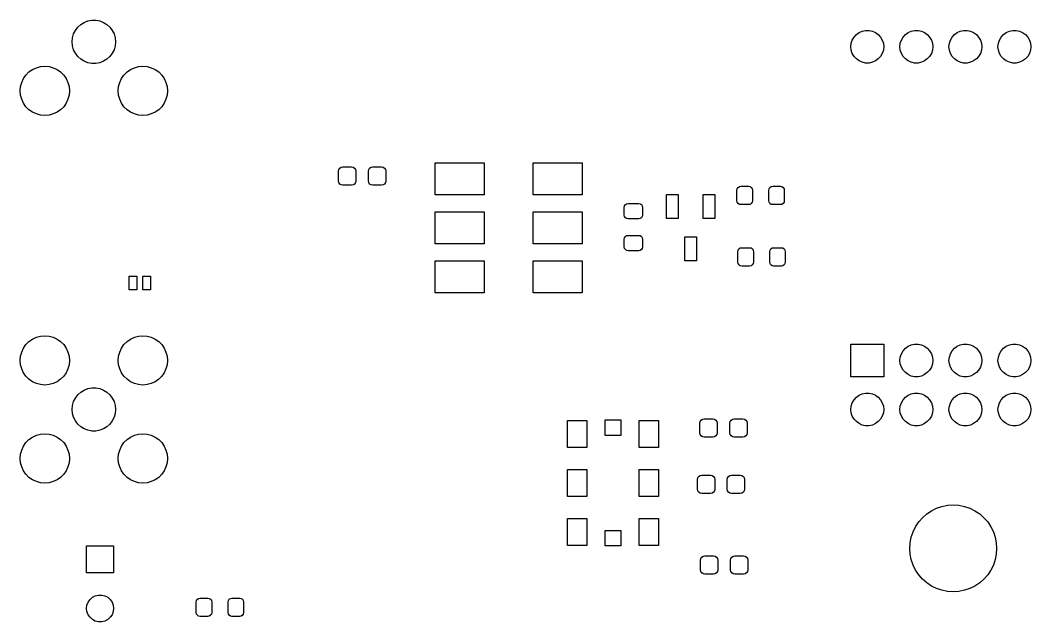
# Model space of a CAD drawing. Extents: x 5.02 to 9.17, y -6.22 to -0.79.
# Drawn here: x 5.018 to 7.079, y -6.183 to -4.956 of the extents above; entities that cross this region are included whole.
import ezdxf

# ---------------------------------------------------------------- set-up
doc = ezdxf.new("R2010")
doc.units = 0
doc.header["$MEASUREMENT"] = 0
doc.layers.add('BLACK', color=7, linetype='CONTINUOUS')

msp = doc.modelspace()

# ---------------------------------------------------------------- linework, layer by layer
at = {"layer": 'BLACK', "linetype": 'CONTINUOUS'}
for p, q in [((5.1353, -4.9702), (5.1413, -4.9647)), ((5.1413, -4.9647), (5.1483, -4.9604)), ((5.1483, -4.9604), (5.1559, -4.9574)), ((5.1559, -4.9574), (5.1639, -4.9559)), ((5.1639, -4.9559), (5.1721, -4.9559)), ((5.1721, -4.9559), (5.1801, -4.9574)), ((5.1801, -4.9574), (5.1877, -4.9604)), ((5.1877, -4.9604), (5.1947, -4.9647)), ((5.1947, -4.9647), (5.2007, -4.9702)), ((5.1245, -4.9919), (5.1267, -4.984)), ((5.1267, -4.984), (5.1303, -4.9767)), ((5.1303, -4.9767), (5.1353, -4.9702)), ((5.2007, -4.9702), (5.2057, -4.9767)), ((5.2057, -4.9767), (5.2093, -4.984)), ((5.2093, -4.984), (5.2115, -4.9919)), ((6.7189, -4.9903), (6.7236, -4.9851)), ((6.7236, -4.9851), (6.7293, -4.981)), ((6.7293, -4.981), (6.7357, -4.9782)), ((6.7357, -4.9782), (6.7425, -4.9767)), ((6.7425, -4.9767), (6.7495, -4.9767)), ((6.7495, -4.9767), (6.7563, -4.9782)), ((6.7563, -4.9782), (6.7627, -4.981)), ((6.7627, -4.981), (6.7684, -4.9851)), ((6.7684, -4.9851), (6.7731, -4.9903)), ((6.8189, -4.9903), (6.8236, -4.9851)), ((6.8236, -4.9851), (6.8293, -4.981)), ((6.8293, -4.981), (6.8357, -4.9782)), ((6.8357, -4.9782), (6.8425, -4.9767)), ((6.8425, -4.9767), (6.8495, -4.9767)), ((6.8495, -4.9767), (6.8563, -4.9782)), ((6.8563, -4.9782), (6.8627, -4.981)), ((6.8627, -4.981), (6.8684, -4.9851)), ((6.8684, -4.9851), (6.8731, -4.9903)), ((6.9189, -4.9903), (6.9236, -4.9851)), ((6.9236, -4.9851), (6.9293, -4.981)), ((6.9293, -4.981), (6.9357, -4.9782)), ((6.9357, -4.9782), (6.9425, -4.9767)), ((6.9425, -4.9767), (6.9495, -4.9767)), ((6.9495, -4.9767), (6.9563, -4.9782)), ((6.9563, -4.9782), (6.9627, -4.981)), ((6.9627, -4.981), (6.9684, -4.9851)), ((6.9684, -4.9851), (6.9731, -4.9903)), ((7.0189, -4.9903), (7.0236, -4.9851)), ((7.0236, -4.9851), (7.0293, -4.981)), ((7.0293, -4.981), (7.0357, -4.9782)), ((7.0357, -4.9782), (7.0425, -4.9767)), ((7.0425, -4.9767), (7.0495, -4.9767)), ((7.0495, -4.9767), (7.0563, -4.9782)), ((7.0563, -4.9782), (7.0627, -4.981)), ((7.0627, -4.981), (7.0684, -4.9851)), ((7.0684, -4.9851), (7.0731, -4.9903)), ((5.1237, -5), (5.1245, -4.9919)), ((5.1245, -5.0081), (5.1237, -5)), ((5.1267, -5.016), (5.1245, -5.0081)), ((5.2115, -5.0081), (5.2093, -5.016)), ((5.2115, -4.9919), (5.2123, -5)), ((5.2123, -5), (5.2115, -5.0081)), ((6.7125, -5.01), (6.7133, -5.003)), ((6.7133, -5.003), (6.7154, -4.9964)), ((6.7154, -4.9964), (6.7189, -4.9903)), ((6.7731, -4.9903), (6.7766, -4.9964)), ((6.7766, -4.9964), (6.7787, -5.003)), ((6.7787, -5.003), (6.7795, -5.01)), ((6.8125, -5.01), (6.8133, -5.003)), ((6.8133, -5.003), (6.8154, -4.9964)), ((6.8154, -4.9964), (6.8189, -4.9903)), ((6.8731, -4.9903), (6.8766, -4.9964)), ((6.8766, -4.9964), (6.8787, -5.003)), ((6.8787, -5.003), (6.8795, -5.01)), ((6.9125, -5.01), (6.9133, -5.003)), ((6.9133, -5.003), (6.9154, -4.9964)), ((6.9154, -4.9964), (6.9189, -4.9903)), ((6.9731, -4.9903), (6.9766, -4.9964)), ((6.9766, -4.9964), (6.9787, -5.003)), ((6.9787, -5.003), (6.9795, -5.01)), ((7.0125, -5.01), (7.0133, -5.003)), ((7.0133, -5.003), (7.0154, -4.9964)), ((7.0154, -4.9964), (7.0189, -4.9903)), ((7.0731, -4.9903), (7.0766, -4.9964)), ((7.0766, -4.9964), (7.0787, -5.003)), ((7.0787, -5.003), (7.0795, -5.01)), ((5.1303, -5.0233), (5.1267, -5.016)), ((5.1353, -5.0298), (5.1303, -5.0233)), ((5.1413, -5.0353), (5.1353, -5.0298)), ((5.2007, -5.0298), (5.1947, -5.0353)), ((5.2057, -5.0233), (5.2007, -5.0298)), ((5.2093, -5.016), (5.2057, -5.0233)), ((6.7133, -5.017), (6.7125, -5.01)), ((6.7154, -5.0236), (6.7133, -5.017)), ((6.7189, -5.0297), (6.7154, -5.0236)), ((6.7236, -5.0349), (6.7189, -5.0297)), ((6.7731, -5.0297), (6.7684, -5.0349)), ((6.7766, -5.0236), (6.7731, -5.0297)), ((6.7787, -5.017), (6.7766, -5.0236)), ((6.7795, -5.01), (6.7787, -5.017)), ((6.8133, -5.017), (6.8125, -5.01)), ((6.8154, -5.0236), (6.8133, -5.017)), ((6.8189, -5.0297), (6.8154, -5.0236)), ((6.8236, -5.0349), (6.8189, -5.0297)), ((6.8731, -5.0297), (6.8684, -5.0349)), ((6.8766, -5.0236), (6.8731, -5.0297)), ((6.8787, -5.017), (6.8766, -5.0236)), ((6.8795, -5.01), (6.8787, -5.017)), ((6.9133, -5.017), (6.9125, -5.01)), ((6.9154, -5.0236), (6.9133, -5.017)), ((6.9189, -5.0297), (6.9154, -5.0236)), ((6.9236, -5.0349), (6.9189, -5.0297)), ((6.9731, -5.0297), (6.9684, -5.0349)), ((6.9766, -5.0236), (6.9731, -5.0297)), ((6.9787, -5.017), (6.9766, -5.0236)), ((6.9795, -5.01), (6.9787, -5.017)), ((7.0133, -5.017), (7.0125, -5.01)), ((7.0154, -5.0236), (7.0133, -5.017)), ((7.0189, -5.0297), (7.0154, -5.0236)), ((7.0236, -5.0349), (7.0189, -5.0297)), ((7.0731, -5.0297), (7.0684, -5.0349)), ((7.0766, -5.0236), (7.0731, -5.0297)), ((7.0787, -5.017), (7.0766, -5.0236)), ((7.0795, -5.01), (7.0787, -5.017)), ((5.0508, -5.0528), (5.0593, -5.0506)), ((5.0593, -5.0506), (5.068, -5.0498)), ((5.068, -5.0498), (5.0767, -5.0506)), ((5.0767, -5.0506), (5.0852, -5.0528)), ((5.1483, -5.0396), (5.1413, -5.0353)), ((5.1559, -5.0426), (5.1483, -5.0396)), ((5.1639, -5.0441), (5.1559, -5.0426)), ((5.1721, -5.0441), (5.1639, -5.0441)), ((5.1801, -5.0426), (5.1721, -5.0441)), ((5.1877, -5.0396), (5.1801, -5.0426)), ((5.1947, -5.0353), (5.1877, -5.0396)), ((5.2508, -5.0528), (5.2593, -5.0506)), ((5.2593, -5.0506), (5.268, -5.0498)), ((5.268, -5.0498), (5.2767, -5.0506)), ((5.2767, -5.0506), (5.2852, -5.0528)), ((6.7293, -5.039), (6.7236, -5.0349)), ((6.7357, -5.0418), (6.7293, -5.039)), ((6.7425, -5.0433), (6.7357, -5.0418)), ((6.7495, -5.0433), (6.7425, -5.0433)), ((6.7563, -5.0418), (6.7495, -5.0433)), ((6.7627, -5.039), (6.7563, -5.0418)), ((6.7684, -5.0349), (6.7627, -5.039)), ((6.8293, -5.039), (6.8236, -5.0349)), ((6.8357, -5.0418), (6.8293, -5.039)), ((6.8425, -5.0433), (6.8357, -5.0418)), ((6.8495, -5.0433), (6.8425, -5.0433)), ((6.8563, -5.0418), (6.8495, -5.0433)), ((6.8627, -5.039), (6.8563, -5.0418)), ((6.8684, -5.0349), (6.8627, -5.039)), ((6.9293, -5.039), (6.9236, -5.0349)), ((6.9357, -5.0418), (6.9293, -5.039)), ((6.9425, -5.0433), (6.9357, -5.0418)), ((6.9495, -5.0433), (6.9425, -5.0433)), ((6.9563, -5.0418), (6.9495, -5.0433)), ((6.9627, -5.039), (6.9563, -5.0418)), ((6.9684, -5.0349), (6.9627, -5.039)), ((7.0293, -5.039), (7.0236, -5.0349)), ((7.0357, -5.0418), (7.0293, -5.039)), ((7.0425, -5.0433), (7.0357, -5.0418)), ((7.0495, -5.0433), (7.0425, -5.0433)), ((7.0563, -5.0418), (7.0495, -5.0433)), ((7.0627, -5.039), (7.0563, -5.0418)), ((7.0684, -5.0349), (7.0627, -5.039)), ((5.0245, -5.0749), (5.0295, -5.0677)), ((5.0295, -5.0677), (5.0357, -5.0615)), ((5.0357, -5.0615), (5.0429, -5.0565)), ((5.0429, -5.0565), (5.0508, -5.0528)), ((5.0852, -5.0528), (5.0931, -5.0565)), ((5.0931, -5.0565), (5.1003, -5.0615)), ((5.1003, -5.0615), (5.1065, -5.0677)), ((5.1065, -5.0677), (5.1115, -5.0749)), ((5.2245, -5.0749), (5.2295, -5.0677)), ((5.2295, -5.0677), (5.2357, -5.0615)), ((5.2357, -5.0615), (5.2429, -5.0565)), ((5.2429, -5.0565), (5.2508, -5.0528)), ((5.2852, -5.0528), (5.2931, -5.0565)), ((5.2931, -5.0565), (5.3003, -5.0615)), ((5.3003, -5.0615), (5.3065, -5.0677)), ((5.3065, -5.0677), (5.3115, -5.0749)), ((5.0178, -5.1), (5.0186, -5.0913)), ((5.0186, -5.0913), (5.0208, -5.0828)), ((5.0208, -5.0828), (5.0245, -5.0749)), ((5.1115, -5.0749), (5.1152, -5.0828)), ((5.1152, -5.0828), (5.1174, -5.0913)), ((5.1174, -5.0913), (5.1182, -5.1)), ((5.2178, -5.1), (5.2186, -5.0913)), ((5.2186, -5.0913), (5.2208, -5.0828)), ((5.2208, -5.0828), (5.2245, -5.0749)), ((5.3115, -5.0749), (5.3152, -5.0828)), ((5.3152, -5.0828), (5.3174, -5.0913)), ((5.3174, -5.0913), (5.3182, -5.1)), ((5.0186, -5.1087), (5.0178, -5.1)), ((5.0208, -5.1172), (5.0186, -5.1087)), ((5.1174, -5.1087), (5.1152, -5.1172)), ((5.1182, -5.1), (5.1174, -5.1087)), ((5.2186, -5.1087), (5.2178, -5.1)), ((5.2208, -5.1172), (5.2186, -5.1087)), ((5.3174, -5.1087), (5.3152, -5.1172)), ((5.3182, -5.1), (5.3174, -5.1087)), ((5.0245, -5.1251), (5.0208, -5.1172)), ((5.0295, -5.1323), (5.0245, -5.1251)), ((5.0357, -5.1385), (5.0295, -5.1323)), ((5.1065, -5.1323), (5.1003, -5.1385)), ((5.1115, -5.1251), (5.1065, -5.1323)), ((5.1152, -5.1172), (5.1115, -5.1251)), ((5.2245, -5.1251), (5.2208, -5.1172)), ((5.2295, -5.1323), (5.2245, -5.1251)), ((5.2357, -5.1385), (5.2295, -5.1323)), ((5.3065, -5.1323), (5.3003, -5.1385)), ((5.3115, -5.1251), (5.3065, -5.1323)), ((5.3152, -5.1172), (5.3115, -5.1251)), ((5.0429, -5.1435), (5.0357, -5.1385)), ((5.0508, -5.1472), (5.0429, -5.1435)), ((5.0593, -5.1494), (5.0508, -5.1472)), ((5.068, -5.1502), (5.0593, -5.1494)), ((5.0767, -5.1494), (5.068, -5.1502)), ((5.0852, -5.1472), (5.0767, -5.1494)), ((5.0931, -5.1435), (5.0852, -5.1472)), ((5.1003, -5.1385), (5.0931, -5.1435)), ((5.2429, -5.1435), (5.2357, -5.1385)), ((5.2508, -5.1472), (5.2429, -5.1435)), ((5.2593, -5.1494), (5.2508, -5.1472)), ((5.268, -5.1502), (5.2593, -5.1494)), ((5.2767, -5.1494), (5.268, -5.1502)), ((5.2852, -5.1472), (5.2767, -5.1494)), ((5.2931, -5.1435), (5.2852, -5.1472)), ((5.3003, -5.1385), (5.2931, -5.1435)), ((5.6697, -5.2579), (5.6726, -5.256)), ((5.6726, -5.256), (5.676, -5.2553)), ((5.676, -5.2553), (5.6937, -5.2553)), ((5.6937, -5.2553), (5.6971, -5.256)), ((5.6971, -5.256), (5.7, -5.2579)), ((5.7307, -5.2579), (5.7336, -5.256)), ((5.7336, -5.256), (5.737, -5.2553)), ((5.737, -5.2553), (5.7547, -5.2553)), ((5.7547, -5.2553), (5.7581, -5.256)), ((5.7581, -5.256), (5.761, -5.2579)), ((5.8642, -5.312), (5.8642, -5.247)), ((5.8642, -5.247), (5.9642, -5.247)), ((5.9642, -5.247), (5.9642, -5.312)), ((6.0642, -5.312), (6.0642, -5.247)), ((6.0642, -5.247), (6.1642, -5.247)), ((6.1642, -5.247), (6.1642, -5.312)), ((5.6671, -5.2642), (5.6678, -5.2608)), ((5.6671, -5.2839), (5.6671, -5.2642)), ((5.6678, -5.2608), (5.6697, -5.2579)), ((5.7, -5.2579), (5.7019, -5.2608)), ((5.7019, -5.2608), (5.7026, -5.2642)), ((5.7026, -5.2642), (5.7026, -5.2839)), ((5.7281, -5.2642), (5.7288, -5.2608)), ((5.7281, -5.2839), (5.7281, -5.2642)), ((5.7288, -5.2608), (5.7307, -5.2579)), ((5.761, -5.2579), (5.7629, -5.2608)), ((5.7629, -5.2608), (5.7636, -5.2642)), ((5.7636, -5.2642), (5.7636, -5.2839)), ((5.6678, -5.2872), (5.6671, -5.2839)), ((5.6697, -5.2901), (5.6678, -5.2872)), ((5.6726, -5.292), (5.6697, -5.2901)), ((5.676, -5.2927), (5.6726, -5.292)), ((5.6937, -5.2927), (5.676, -5.2927)), ((5.6971, -5.292), (5.6937, -5.2927)), ((5.7, -5.2901), (5.6971, -5.292)), ((5.7019, -5.2872), (5.7, -5.2901)), ((5.7026, -5.2839), (5.7019, -5.2872)), ((5.7288, -5.2872), (5.7281, -5.2839)), ((5.7307, -5.2901), (5.7288, -5.2872)), ((5.7336, -5.292), (5.7307, -5.2901)), ((5.737, -5.2927), (5.7336, -5.292)), ((5.7547, -5.2927), (5.737, -5.2927)), ((5.7581, -5.292), (5.7547, -5.2927)), ((5.761, -5.2901), (5.7581, -5.292)), ((5.7629, -5.2872), (5.761, -5.2901)), ((5.7636, -5.2839), (5.7629, -5.2872)), ((6.4807, -5.2996), (6.4824, -5.2971)), ((6.4824, -5.2971), (6.485, -5.2954)), ((6.485, -5.2954), (6.488, -5.2948)), ((6.488, -5.2948), (6.5037, -5.2948)), ((6.5037, -5.2948), (6.5068, -5.2954)), ((6.5068, -5.2954), (6.5093, -5.2971)), ((6.5093, -5.2971), (6.511, -5.2996)), ((6.5457, -5.2996), (6.5474, -5.2971)), ((6.5474, -5.2971), (6.5499, -5.2954)), ((6.5499, -5.2954), (6.553, -5.2948)), ((6.553, -5.2948), (6.5687, -5.2948)), ((6.5687, -5.2948), (6.5717, -5.2954)), ((6.5717, -5.2954), (6.5743, -5.2971)), ((6.5743, -5.2971), (6.576, -5.2996)), ((5.9642, -5.312), (5.8642, -5.312)), ((6.1642, -5.312), (6.0642, -5.312)), ((6.3366, -5.3605), (6.3366, -5.3113)), ((6.3366, -5.3113), (6.3602, -5.3113)), ((6.3602, -5.3113), (6.3602, -5.3605)), ((6.4114, -5.3605), (6.4114, -5.3113)), ((6.4114, -5.3113), (6.435, -5.3113)), ((6.435, -5.3113), (6.435, -5.3605)), ((6.4801, -5.3027), (6.4807, -5.2996)), ((6.4801, -5.3243), (6.4801, -5.3027)), ((6.511, -5.2996), (6.5116, -5.3027)), ((6.5116, -5.3027), (6.5116, -5.3243)), ((6.5451, -5.3027), (6.5457, -5.2996)), ((6.5451, -5.3243), (6.5451, -5.3027)), ((6.576, -5.2996), (6.5766, -5.3027)), ((6.5766, -5.3027), (6.5766, -5.3243)), ((6.2501, -5.3377), (6.2507, -5.3347)), ((6.2501, -5.3534), (6.2501, -5.3377)), ((6.2507, -5.3347), (6.2524, -5.3321)), ((6.2524, -5.3321), (6.255, -5.3304)), ((6.255, -5.3304), (6.258, -5.3298)), ((6.258, -5.3298), (6.2796, -5.3298)), ((6.2796, -5.3298), (6.2827, -5.3304)), ((6.2827, -5.3304), (6.2852, -5.3321)), ((6.2852, -5.3321), (6.2869, -5.3347)), ((6.2869, -5.3347), (6.2875, -5.3377)), ((6.2875, -5.3377), (6.2875, -5.3534)), ((6.4807, -5.3273), (6.4801, -5.3243)), ((6.4824, -5.3299), (6.4807, -5.3273)), ((6.485, -5.3316), (6.4824, -5.3299)), ((6.488, -5.3322), (6.485, -5.3316)), ((6.5037, -5.3322), (6.488, -5.3322)), ((6.5068, -5.3316), (6.5037, -5.3322)), ((6.5093, -5.3299), (6.5068, -5.3316)), ((6.511, -5.3273), (6.5093, -5.3299)), ((6.5116, -5.3243), (6.511, -5.3273)), ((6.5457, -5.3273), (6.5451, -5.3243)), ((6.5474, -5.3299), (6.5457, -5.3273)), ((6.5499, -5.3316), (6.5474, -5.3299)), ((6.553, -5.3322), (6.5499, -5.3316)), ((6.5687, -5.3322), (6.553, -5.3322)), ((6.5717, -5.3316), (6.5687, -5.3322)), ((6.5743, -5.3299), (6.5717, -5.3316)), ((6.576, -5.3273), (6.5743, -5.3299)), ((6.5766, -5.3243), (6.576, -5.3273)), ((5.8642, -5.412), (5.8642, -5.347)), ((5.8642, -5.347), (5.9642, -5.347)), ((5.9642, -5.347), (5.9642, -5.412)), ((6.0642, -5.412), (6.0642, -5.347)), ((6.0642, -5.347), (6.1642, -5.347)), ((6.1642, -5.347), (6.1642, -5.412)), ((6.2507, -5.3565), (6.2501, -5.3534)), ((6.2524, -5.359), (6.2507, -5.3565)), ((6.255, -5.3607), (6.2524, -5.359)), ((6.2852, -5.359), (6.2827, -5.3607)), ((6.2869, -5.3565), (6.2852, -5.359)), ((6.2875, -5.3534), (6.2869, -5.3565)), ((6.258, -5.3613), (6.255, -5.3607)), ((6.2796, -5.3613), (6.258, -5.3613)), ((6.2827, -5.3607), (6.2796, -5.3613)), ((6.3602, -5.3605), (6.3366, -5.3605)), ((6.435, -5.3605), (6.4114, -5.3605)), ((6.2501, -5.4027), (6.2507, -5.3996)), ((6.2507, -5.3996), (6.2524, -5.3971)), ((6.2524, -5.3971), (6.255, -5.3954)), ((6.255, -5.3954), (6.258, -5.3948)), ((6.258, -5.3948), (6.2796, -5.3948)), ((6.2796, -5.3948), (6.2827, -5.3954)), ((6.2827, -5.3954), (6.2852, -5.3971)), ((6.2852, -5.3971), (6.2869, -5.3996)), ((6.2869, -5.3996), (6.2875, -5.4027)), ((6.374, -5.4471), (6.374, -5.3979)), ((6.374, -5.3979), (6.3976, -5.3979)), ((6.3976, -5.3979), (6.3976, -5.4471)), ((5.9642, -5.412), (5.8642, -5.412)), ((6.1642, -5.412), (6.0642, -5.412)), ((6.2501, -5.4184), (6.2501, -5.4027)), ((6.2507, -5.4214), (6.2501, -5.4184)), ((6.2524, -5.424), (6.2507, -5.4214)), ((6.2869, -5.4214), (6.2852, -5.424)), ((6.2875, -5.4184), (6.2869, -5.4214)), ((6.2875, -5.4027), (6.2875, -5.4184)), ((6.4844, -5.4223), (6.4869, -5.4206)), ((6.4869, -5.4206), (6.49, -5.42)), ((6.49, -5.42), (6.5057, -5.42)), ((6.5057, -5.42), (6.5087, -5.4206)), ((6.5087, -5.4206), (6.5113, -5.4223)), ((6.5494, -5.4223), (6.5519, -5.4206)), ((6.5519, -5.4206), (6.5549, -5.42)), ((6.5549, -5.42), (6.5707, -5.42)), ((6.5707, -5.42), (6.5737, -5.4206)), ((6.5737, -5.4206), (6.5762, -5.4223)), ((6.255, -5.4257), (6.2524, -5.424)), ((6.258, -5.4263), (6.255, -5.4257)), ((6.2796, -5.4263), (6.258, -5.4263)), ((6.2827, -5.4257), (6.2796, -5.4263)), ((6.2852, -5.424), (6.2827, -5.4257)), ((6.4821, -5.4279), (6.4827, -5.4248)), ((6.4821, -5.4495), (6.4821, -5.4279)), ((6.4827, -5.4248), (6.4844, -5.4223)), ((6.5113, -5.4223), (6.513, -5.4248)), ((6.513, -5.4248), (6.5136, -5.4279)), ((6.5136, -5.4279), (6.5136, -5.4495)), ((6.547, -5.4279), (6.5476, -5.4248)), ((6.547, -5.4495), (6.547, -5.4279)), ((6.5476, -5.4248), (6.5494, -5.4223)), ((6.5762, -5.4223), (6.5779, -5.4248)), ((6.5779, -5.4248), (6.5785, -5.4279)), ((6.5785, -5.4279), (6.5785, -5.4495)), ((5.8642, -5.512), (5.8642, -5.447)), ((5.8642, -5.447), (5.9642, -5.447)), ((5.9642, -5.447), (5.9642, -5.512)), ((6.0642, -5.512), (6.0642, -5.447)), ((6.0642, -5.447), (6.1642, -5.447)), ((6.1642, -5.447), (6.1642, -5.512)), ((6.3976, -5.4471), (6.374, -5.4471)), ((6.4827, -5.4525), (6.4821, -5.4495)), ((6.4844, -5.4551), (6.4827, -5.4525)), ((6.4869, -5.4568), (6.4844, -5.4551)), ((6.49, -5.4574), (6.4869, -5.4568)), ((6.5057, -5.4574), (6.49, -5.4574)), ((6.5087, -5.4568), (6.5057, -5.4574)), ((6.5113, -5.4551), (6.5087, -5.4568)), ((6.513, -5.4525), (6.5113, -5.4551)), ((6.5136, -5.4495), (6.513, -5.4525)), ((6.5476, -5.4525), (6.547, -5.4495)), ((6.5494, -5.4551), (6.5476, -5.4525)), ((6.5519, -5.4568), (6.5494, -5.4551)), ((6.5549, -5.4574), (6.5519, -5.4568)), ((6.5707, -5.4574), (6.5549, -5.4574)), ((6.5737, -5.4568), (6.5707, -5.4574)), ((6.5762, -5.4551), (6.5737, -5.4568)), ((6.5779, -5.4525), (6.5762, -5.4551)), ((6.5785, -5.4495), (6.5779, -5.4525)), ((5.2402, -5.5059), (5.2402, -5.4783)), ((5.2402, -5.4783), (5.2559, -5.4783)), ((5.2559, -5.4783), (5.2559, -5.5059)), ((5.2677, -5.5059), (5.2677, -5.4783)), ((5.2677, -5.4783), (5.2835, -5.4783)), ((5.2835, -5.4783), (5.2835, -5.5059)), ((5.2559, -5.5059), (5.2402, -5.5059)), ((5.2835, -5.5059), (5.2677, -5.5059)), ((5.9642, -5.512), (5.8642, -5.512)), ((6.1642, -5.512), (6.0642, -5.512)), ((5.0357, -5.6115), (5.0429, -5.6065)), ((5.0429, -5.6065), (5.0508, -5.6028)), ((5.0508, -5.6028), (5.0593, -5.6006)), ((5.0593, -5.6006), (5.068, -5.5998)), ((5.068, -5.5998), (5.0767, -5.6006)), ((5.0767, -5.6006), (5.0852, -5.6028)), ((5.0852, -5.6028), (5.0931, -5.6065)), ((5.0931, -5.6065), (5.1003, -5.6115)), ((5.2357, -5.6115), (5.2429, -5.6065)), ((5.2429, -5.6065), (5.2508, -5.6028)), ((5.2508, -5.6028), (5.2593, -5.6006)), ((5.2593, -5.6006), (5.268, -5.5998)), ((5.268, -5.5998), (5.2767, -5.6006)), ((5.2767, -5.6006), (5.2852, -5.6028)), ((5.2852, -5.6028), (5.2931, -5.6065)), ((5.2931, -5.6065), (5.3003, -5.6115)), ((5.0208, -5.6328), (5.0245, -5.6249)), ((5.0245, -5.6249), (5.0295, -5.6177)), ((5.0295, -5.6177), (5.0357, -5.6115)), ((5.1003, -5.6115), (5.1065, -5.6177)), ((5.1065, -5.6177), (5.1115, -5.6249)), ((5.1115, -5.6249), (5.1152, -5.6328)), ((5.2208, -5.6328), (5.2245, -5.6249)), ((5.2245, -5.6249), (5.2295, -5.6177)), ((5.2295, -5.6177), (5.2357, -5.6115)), ((5.3003, -5.6115), (5.3065, -5.6177)), ((5.3065, -5.6177), (5.3115, -5.6249)), ((5.3115, -5.6249), (5.3152, -5.6328)), ((6.7125, -5.6835), (6.7125, -5.6165)), ((6.7125, -5.6165), (6.7795, -5.6165)), ((6.7795, -5.6165), (6.7795, -5.6835)), ((6.8189, -5.6303), (6.8236, -5.6251)), ((6.8236, -5.6251), (6.8293, -5.621)), ((6.8293, -5.621), (6.8357, -5.6182)), ((6.8357, -5.6182), (6.8425, -5.6167)), ((6.8425, -5.6167), (6.8495, -5.6167)), ((6.8495, -5.6167), (6.8563, -5.6182)), ((6.8563, -5.6182), (6.8627, -5.621)), ((6.8627, -5.621), (6.8684, -5.6251)), ((6.8684, -5.6251), (6.8731, -5.6303)), ((6.9189, -5.6303), (6.9236, -5.6251)), ((6.9236, -5.6251), (6.9293, -5.621)), ((6.9293, -5.621), (6.9357, -5.6182)), ((6.9357, -5.6182), (6.9425, -5.6167)), ((6.9425, -5.6167), (6.9495, -5.6167)), ((6.9495, -5.6167), (6.9563, -5.6182)), ((6.9563, -5.6182), (6.9627, -5.621)), ((6.9627, -5.621), (6.9684, -5.6251)), ((6.9684, -5.6251), (6.9731, -5.6303)), ((7.0189, -5.6303), (7.0236, -5.6251)), ((7.0236, -5.6251), (7.0293, -5.621)), ((7.0293, -5.621), (7.0357, -5.6182)), ((7.0357, -5.6182), (7.0425, -5.6167)), ((7.0425, -5.6167), (7.0495, -5.6167)), ((7.0495, -5.6167), (7.0563, -5.6182)), ((7.0563, -5.6182), (7.0627, -5.621)), ((7.0627, -5.621), (7.0684, -5.6251)), ((7.0684, -5.6251), (7.0731, -5.6303)), ((5.0178, -5.65), (5.0186, -5.6413)), ((5.0186, -5.6413), (5.0208, -5.6328)), ((5.1152, -5.6328), (5.1174, -5.6413)), ((5.1174, -5.6413), (5.1182, -5.65)), ((5.2178, -5.65), (5.2186, -5.6413)), ((5.2186, -5.6413), (5.2208, -5.6328)), ((5.3152, -5.6328), (5.3174, -5.6413)), ((5.3174, -5.6413), (5.3182, -5.65)), ((6.8125, -5.65), (6.8133, -5.643)), ((6.8133, -5.643), (6.8154, -5.6364)), ((6.8154, -5.6364), (6.8189, -5.6303)), ((6.8731, -5.6303), (6.8766, -5.6364)), ((6.8766, -5.6364), (6.8787, -5.643)), ((6.8787, -5.643), (6.8795, -5.65)), ((6.9125, -5.65), (6.9133, -5.643)), ((6.9133, -5.643), (6.9154, -5.6364)), ((6.9154, -5.6364), (6.9189, -5.6303)), ((6.9731, -5.6303), (6.9766, -5.6364)), ((6.9766, -5.6364), (6.9787, -5.643)), ((6.9787, -5.643), (6.9795, -5.65)), ((7.0125, -5.65), (7.0133, -5.643)), ((7.0133, -5.643), (7.0154, -5.6364)), ((7.0154, -5.6364), (7.0189, -5.6303)), ((7.0731, -5.6303), (7.0766, -5.6364)), ((7.0766, -5.6364), (7.0787, -5.643)), ((7.0787, -5.643), (7.0795, -5.65)), ((5.0186, -5.6587), (5.0178, -5.65)), ((5.0208, -5.6672), (5.0186, -5.6587)), ((5.0245, -5.6751), (5.0208, -5.6672)), ((5.1152, -5.6672), (5.1115, -5.6751)), ((5.1174, -5.6587), (5.1152, -5.6672)), ((5.1182, -5.65), (5.1174, -5.6587)), ((5.2186, -5.6587), (5.2178, -5.65)), ((5.2208, -5.6672), (5.2186, -5.6587)), ((5.2245, -5.6751), (5.2208, -5.6672)), ((5.3152, -5.6672), (5.3115, -5.6751)), ((5.3174, -5.6587), (5.3152, -5.6672)), ((5.3182, -5.65), (5.3174, -5.6587)), ((6.8133, -5.657), (6.8125, -5.65)), ((6.8154, -5.6636), (6.8133, -5.657)), ((6.8189, -5.6697), (6.8154, -5.6636)), ((6.8766, -5.6636), (6.8731, -5.6697)), ((6.8787, -5.657), (6.8766, -5.6636)), ((6.8795, -5.65), (6.8787, -5.657)), ((6.9133, -5.657), (6.9125, -5.65)), ((6.9154, -5.6636), (6.9133, -5.657)), ((6.9189, -5.6697), (6.9154, -5.6636)), ((6.9766, -5.6636), (6.9731, -5.6697)), ((6.9787, -5.657), (6.9766, -5.6636)), ((6.9795, -5.65), (6.9787, -5.657)), ((7.0133, -5.657), (7.0125, -5.65)), ((7.0154, -5.6636), (7.0133, -5.657)), ((7.0189, -5.6697), (7.0154, -5.6636)), ((7.0766, -5.6636), (7.0731, -5.6697)), ((7.0787, -5.657), (7.0766, -5.6636)), ((7.0795, -5.65), (7.0787, -5.657)), ((5.0295, -5.6823), (5.0245, -5.6751)), ((5.0357, -5.6885), (5.0295, -5.6823)), ((5.0429, -5.6935), (5.0357, -5.6885)), ((5.1003, -5.6885), (5.0931, -5.6935)), ((5.1065, -5.6823), (5.1003, -5.6885)), ((5.1115, -5.6751), (5.1065, -5.6823)), ((5.2295, -5.6823), (5.2245, -5.6751)), ((5.2357, -5.6885), (5.2295, -5.6823)), ((5.2429, -5.6935), (5.2357, -5.6885)), ((5.3003, -5.6885), (5.2931, -5.6935)), ((5.3065, -5.6823), (5.3003, -5.6885)), ((5.3115, -5.6751), (5.3065, -5.6823)), ((6.7795, -5.6835), (6.7125, -5.6835)), ((6.8236, -5.6749), (6.8189, -5.6697)), ((6.8293, -5.679), (6.8236, -5.6749)), ((6.8357, -5.6818), (6.8293, -5.679)), ((6.8425, -5.6833), (6.8357, -5.6818)), ((6.8495, -5.6833), (6.8425, -5.6833)), ((6.8563, -5.6818), (6.8495, -5.6833)), ((6.8627, -5.679), (6.8563, -5.6818)), ((6.8684, -5.6749), (6.8627, -5.679)), ((6.8731, -5.6697), (6.8684, -5.6749)), ((6.9236, -5.6749), (6.9189, -5.6697)), ((6.9293, -5.679), (6.9236, -5.6749)), ((6.9357, -5.6818), (6.9293, -5.679)), ((6.9425, -5.6833), (6.9357, -5.6818)), ((6.9495, -5.6833), (6.9425, -5.6833)), ((6.9563, -5.6818), (6.9495, -5.6833)), ((6.9627, -5.679), (6.9563, -5.6818)), ((6.9684, -5.6749), (6.9627, -5.679)), ((6.9731, -5.6697), (6.9684, -5.6749)), ((7.0236, -5.6749), (7.0189, -5.6697)), ((7.0293, -5.679), (7.0236, -5.6749)), ((7.0357, -5.6818), (7.0293, -5.679)), ((7.0425, -5.6833), (7.0357, -5.6818)), ((7.0495, -5.6833), (7.0425, -5.6833)), ((7.0563, -5.6818), (7.0495, -5.6833)), ((7.0627, -5.679), (7.0563, -5.6818)), ((7.0684, -5.6749), (7.0627, -5.679)), ((7.0731, -5.6697), (7.0684, -5.6749)), ((5.0508, -5.6972), (5.0429, -5.6935)), ((5.0593, -5.6994), (5.0508, -5.6972)), ((5.068, -5.7002), (5.0593, -5.6994)), ((5.0767, -5.6994), (5.068, -5.7002)), ((5.0852, -5.6972), (5.0767, -5.6994)), ((5.0931, -5.6935), (5.0852, -5.6972)), ((5.1413, -5.7147), (5.1483, -5.7104)), ((5.1483, -5.7104), (5.1559, -5.7074)), ((5.1559, -5.7074), (5.1639, -5.7059)), ((5.1639, -5.7059), (5.1721, -5.7059)), ((5.1721, -5.7059), (5.1801, -5.7074)), ((5.1801, -5.7074), (5.1877, -5.7104)), ((5.1877, -5.7104), (5.1947, -5.7147)), ((5.2508, -5.6972), (5.2429, -5.6935)), ((5.2593, -5.6994), (5.2508, -5.6972)), ((5.268, -5.7002), (5.2593, -5.6994)), ((5.2767, -5.6994), (5.268, -5.7002)), ((5.2852, -5.6972), (5.2767, -5.6994)), ((5.2931, -5.6935), (5.2852, -5.6972)), ((5.1267, -5.734), (5.1303, -5.7267)), ((5.1303, -5.7267), (5.1353, -5.7202)), ((5.1353, -5.7202), (5.1413, -5.7147)), ((5.1947, -5.7147), (5.2007, -5.7202)), ((5.2007, -5.7202), (5.2057, -5.7267)), ((5.2057, -5.7267), (5.2093, -5.734)), ((6.7154, -5.7364), (6.7189, -5.7303)), ((6.7189, -5.7303), (6.7236, -5.7251)), ((6.7236, -5.7251), (6.7293, -5.721)), ((6.7293, -5.721), (6.7357, -5.7182)), ((6.7357, -5.7182), (6.7425, -5.7167)), ((6.7425, -5.7167), (6.7495, -5.7167)), ((6.7495, -5.7167), (6.7563, -5.7182)), ((6.7563, -5.7182), (6.7627, -5.721)), ((6.7627, -5.721), (6.7684, -5.7251)), ((6.7684, -5.7251), (6.7731, -5.7303)), ((6.7731, -5.7303), (6.7766, -5.7364)), ((6.8154, -5.7364), (6.8189, -5.7303)), ((6.8189, -5.7303), (6.8236, -5.7251)), ((6.8236, -5.7251), (6.8293, -5.721)), ((6.8293, -5.721), (6.8357, -5.7182)), ((6.8357, -5.7182), (6.8425, -5.7167)), ((6.8425, -5.7167), (6.8495, -5.7167)), ((6.8495, -5.7167), (6.8563, -5.7182)), ((6.8563, -5.7182), (6.8627, -5.721)), ((6.8627, -5.721), (6.8684, -5.7251)), ((6.8684, -5.7251), (6.8731, -5.7303)), ((6.8731, -5.7303), (6.8766, -5.7364)), ((6.9154, -5.7364), (6.9189, -5.7303)), ((6.9189, -5.7303), (6.9236, -5.7251)), ((6.9236, -5.7251), (6.9293, -5.721)), ((6.9293, -5.721), (6.9357, -5.7182)), ((6.9357, -5.7182), (6.9425, -5.7167)), ((6.9425, -5.7167), (6.9495, -5.7167)), ((6.9495, -5.7167), (6.9563, -5.7182)), ((6.9563, -5.7182), (6.9627, -5.721)), ((6.9627, -5.721), (6.9684, -5.7251)), ((6.9684, -5.7251), (6.9731, -5.7303)), ((6.9731, -5.7303), (6.9766, -5.7364)), ((7.0154, -5.7364), (7.0189, -5.7303)), ((7.0189, -5.7303), (7.0236, -5.7251)), ((7.0236, -5.7251), (7.0293, -5.721)), ((7.0293, -5.721), (7.0357, -5.7182)), ((7.0357, -5.7182), (7.0425, -5.7167)), ((7.0425, -5.7167), (7.0495, -5.7167)), ((7.0495, -5.7167), (7.0563, -5.7182)), ((7.0563, -5.7182), (7.0627, -5.721)), ((7.0627, -5.721), (7.0684, -5.7251)), ((7.0684, -5.7251), (7.0731, -5.7303)), ((7.0731, -5.7303), (7.0766, -5.7364)), ((5.1237, -5.75), (5.1245, -5.7419)), ((5.1245, -5.7581), (5.1237, -5.75)), ((5.1245, -5.7419), (5.1267, -5.734)), ((5.2093, -5.734), (5.2115, -5.7419)), ((5.2115, -5.7419), (5.2123, -5.75)), ((5.2123, -5.75), (5.2115, -5.7581)), ((6.7125, -5.75), (6.7133, -5.743)), ((6.7133, -5.757), (6.7125, -5.75)), ((6.7133, -5.743), (6.7154, -5.7364)), ((6.7766, -5.7364), (6.7787, -5.743)), ((6.7787, -5.743), (6.7795, -5.75)), ((6.7795, -5.75), (6.7787, -5.757)), ((6.8125, -5.75), (6.8133, -5.743)), ((6.8133, -5.757), (6.8125, -5.75)), ((6.8133, -5.743), (6.8154, -5.7364)), ((6.8766, -5.7364), (6.8787, -5.743)), ((6.8787, -5.743), (6.8795, -5.75)), ((6.8795, -5.75), (6.8787, -5.757)), ((6.9125, -5.75), (6.9133, -5.743)), ((6.9133, -5.757), (6.9125, -5.75)), ((6.9133, -5.743), (6.9154, -5.7364)), ((6.9766, -5.7364), (6.9787, -5.743)), ((6.9787, -5.743), (6.9795, -5.75)), ((6.9795, -5.75), (6.9787, -5.757)), ((7.0125, -5.75), (7.0133, -5.743)), ((7.0133, -5.757), (7.0125, -5.75)), ((7.0133, -5.743), (7.0154, -5.7364)), ((7.0766, -5.7364), (7.0787, -5.743)), ((7.0787, -5.743), (7.0795, -5.75)), ((7.0795, -5.75), (7.0787, -5.757)), ((5.1267, -5.766), (5.1245, -5.7581)), ((5.1303, -5.7733), (5.1267, -5.766)), ((5.2093, -5.766), (5.2057, -5.7733)), ((5.2115, -5.7581), (5.2093, -5.766)), ((6.1346, -5.8276), (6.1346, -5.7724)), ((6.1346, -5.7724), (6.174, -5.7724)), ((6.174, -5.7724), (6.174, -5.8276)), ((6.2114, -5.803), (6.2114, -5.7715)), ((6.2114, -5.7715), (6.2429, -5.7715)), ((6.2429, -5.7715), (6.2429, -5.803)), ((6.2803, -5.8276), (6.2803, -5.7724)), ((6.2803, -5.7724), (6.3197, -5.7724)), ((6.3197, -5.7724), (6.3197, -5.8276)), ((6.4051, -5.7746), (6.407, -5.7718)), ((6.407, -5.7718), (6.4099, -5.7698)), ((6.4099, -5.7698), (6.4132, -5.7692)), ((6.4132, -5.7692), (6.431, -5.7692)), ((6.431, -5.7692), (6.4344, -5.7698)), ((6.4344, -5.7698), (6.4372, -5.7718)), ((6.4372, -5.7718), (6.4391, -5.7746)), ((6.4661, -5.7746), (6.468, -5.7718)), ((6.468, -5.7718), (6.4709, -5.7698)), ((6.4709, -5.7698), (6.4743, -5.7692)), ((6.4743, -5.7692), (6.492, -5.7692)), ((6.492, -5.7692), (6.4954, -5.7698)), ((6.4954, -5.7698), (6.4982, -5.7718)), ((6.4982, -5.7718), (6.5002, -5.7746)), ((6.7154, -5.7636), (6.7133, -5.757)), ((6.7189, -5.7697), (6.7154, -5.7636)), ((6.7236, -5.7749), (6.7189, -5.7697)), ((6.7731, -5.7697), (6.7684, -5.7749)), ((6.7766, -5.7636), (6.7731, -5.7697)), ((6.7787, -5.757), (6.7766, -5.7636)), ((6.8154, -5.7636), (6.8133, -5.757)), ((6.8189, -5.7697), (6.8154, -5.7636)), ((6.8236, -5.7749), (6.8189, -5.7697)), ((6.8731, -5.7697), (6.8684, -5.7749)), ((6.8766, -5.7636), (6.8731, -5.7697)), ((6.8787, -5.757), (6.8766, -5.7636)), ((6.9154, -5.7636), (6.9133, -5.757)), ((6.9189, -5.7697), (6.9154, -5.7636)), ((6.9236, -5.7749), (6.9189, -5.7697)), ((6.9731, -5.7697), (6.9684, -5.7749)), ((6.9766, -5.7636), (6.9731, -5.7697)), ((6.9787, -5.757), (6.9766, -5.7636)), ((7.0154, -5.7636), (7.0133, -5.757)), ((7.0189, -5.7697), (7.0154, -5.7636)), ((7.0236, -5.7749), (7.0189, -5.7697)), ((7.0731, -5.7697), (7.0684, -5.7749)), ((7.0766, -5.7636), (7.0731, -5.7697)), ((7.0787, -5.757), (7.0766, -5.7636)), ((5.1353, -5.7798), (5.1303, -5.7733)), ((5.1413, -5.7853), (5.1353, -5.7798)), ((5.1483, -5.7896), (5.1413, -5.7853)), ((5.1559, -5.7926), (5.1483, -5.7896)), ((5.1639, -5.7941), (5.1559, -5.7926)), ((5.1801, -5.7926), (5.1721, -5.7941)), ((5.1877, -5.7896), (5.1801, -5.7926)), ((5.1947, -5.7853), (5.1877, -5.7896)), ((5.2007, -5.7798), (5.1947, -5.7853)), ((5.2057, -5.7733), (5.2007, -5.7798)), ((6.4044, -5.778), (6.4051, -5.7746)), ((6.4044, -5.7977), (6.4044, -5.778)), ((6.4391, -5.7746), (6.4398, -5.778)), ((6.4398, -5.778), (6.4398, -5.7977)), ((6.4654, -5.778), (6.4661, -5.7746)), ((6.4654, -5.7977), (6.4654, -5.778)), ((6.5002, -5.7746), (6.5008, -5.778)), ((6.5008, -5.778), (6.5008, -5.7977)), ((6.7293, -5.779), (6.7236, -5.7749)), ((6.7357, -5.7818), (6.7293, -5.779)), ((6.7425, -5.7833), (6.7357, -5.7818)), ((6.7495, -5.7833), (6.7425, -5.7833)), ((6.7563, -5.7818), (6.7495, -5.7833)), ((6.7627, -5.779), (6.7563, -5.7818)), ((6.7684, -5.7749), (6.7627, -5.779)), ((6.8293, -5.779), (6.8236, -5.7749)), ((6.8357, -5.7818), (6.8293, -5.779)), ((6.8425, -5.7833), (6.8357, -5.7818)), ((6.8495, -5.7833), (6.8425, -5.7833)), ((6.8563, -5.7818), (6.8495, -5.7833)), ((6.8627, -5.779), (6.8563, -5.7818)), ((6.8684, -5.7749), (6.8627, -5.779)), ((6.9293, -5.779), (6.9236, -5.7749)), ((6.9357, -5.7818), (6.9293, -5.779)), ((6.9425, -5.7833), (6.9357, -5.7818)), ((6.9495, -5.7833), (6.9425, -5.7833)), ((6.9563, -5.7818), (6.9495, -5.7833)), ((6.9627, -5.779), (6.9563, -5.7818)), ((6.9684, -5.7749), (6.9627, -5.779)), ((7.0293, -5.779), (7.0236, -5.7749)), ((7.0357, -5.7818), (7.0293, -5.779)), ((7.0425, -5.7833), (7.0357, -5.7818)), ((7.0495, -5.7833), (7.0425, -5.7833)), ((7.0563, -5.7818), (7.0495, -5.7833)), ((7.0627, -5.779), (7.0563, -5.7818)), ((7.0684, -5.7749), (7.0627, -5.779)), ((5.0295, -5.8177), (5.0357, -5.8115)), ((5.0357, -5.8115), (5.0429, -5.8065)), ((5.0429, -5.8065), (5.0508, -5.8028)), ((5.0508, -5.8028), (5.0593, -5.8006)), ((5.0593, -5.8006), (5.068, -5.7998)), ((5.068, -5.7998), (5.0767, -5.8006)), ((5.0767, -5.8006), (5.0852, -5.8028)), ((5.0852, -5.8028), (5.0931, -5.8065)), ((5.0931, -5.8065), (5.1003, -5.8115)), ((5.1003, -5.8115), (5.1065, -5.8177)), ((5.1721, -5.7941), (5.1639, -5.7941)), ((5.2295, -5.8177), (5.2357, -5.8115)), ((5.2357, -5.8115), (5.2429, -5.8065)), ((5.2429, -5.8065), (5.2508, -5.8028)), ((5.2508, -5.8028), (5.2593, -5.8006)), ((5.2593, -5.8006), (5.268, -5.7998)), ((5.268, -5.7998), (5.2767, -5.8006)), ((5.2767, -5.8006), (5.2852, -5.8028)), ((5.2852, -5.8028), (5.2931, -5.8065)), ((5.2931, -5.8065), (5.3003, -5.8115)), ((5.3003, -5.8115), (5.3065, -5.8177)), ((6.2429, -5.803), (6.2114, -5.803)), ((6.4051, -5.8011), (6.4044, -5.7977)), ((6.407, -5.804), (6.4051, -5.8011)), ((6.4099, -5.8059), (6.407, -5.804)), ((6.4132, -5.8066), (6.4099, -5.8059)), ((6.431, -5.8066), (6.4132, -5.8066)), ((6.4344, -5.8059), (6.431, -5.8066)), ((6.4372, -5.804), (6.4344, -5.8059)), ((6.4391, -5.8011), (6.4372, -5.804)), ((6.4398, -5.7977), (6.4391, -5.8011)), ((6.4661, -5.8011), (6.4654, -5.7977)), ((6.468, -5.804), (6.4661, -5.8011)), ((6.4709, -5.8059), (6.468, -5.804)), ((6.4743, -5.8066), (6.4709, -5.8059)), ((6.492, -5.8066), (6.4743, -5.8066)), ((6.4954, -5.8059), (6.492, -5.8066)), ((6.4982, -5.804), (6.4954, -5.8059)), ((6.5002, -5.8011), (6.4982, -5.804)), ((6.5008, -5.7977), (6.5002, -5.8011)), ((5.0186, -5.8413), (5.0208, -5.8328)), ((5.0208, -5.8328), (5.0245, -5.8249)), ((5.0245, -5.8249), (5.0295, -5.8177)), ((5.1065, -5.8177), (5.1115, -5.8249)), ((5.1115, -5.8249), (5.1152, -5.8328)), ((5.1152, -5.8328), (5.1174, -5.8413)), ((5.2186, -5.8413), (5.2208, -5.8328)), ((5.2208, -5.8328), (5.2245, -5.8249)), ((5.2245, -5.8249), (5.2295, -5.8177)), ((5.3065, -5.8177), (5.3115, -5.8249)), ((5.3115, -5.8249), (5.3152, -5.8328)), ((5.3152, -5.8328), (5.3174, -5.8413)), ((6.174, -5.8276), (6.1346, -5.8276)), ((6.3197, -5.8276), (6.2803, -5.8276)), ((5.0178, -5.85), (5.0186, -5.8413)), ((5.0186, -5.8587), (5.0178, -5.85)), ((5.1174, -5.8413), (5.1182, -5.85)), ((5.1182, -5.85), (5.1174, -5.8587)), ((5.2178, -5.85), (5.2186, -5.8413)), ((5.2186, -5.8587), (5.2178, -5.85)), ((5.3174, -5.8413), (5.3182, -5.85)), ((5.3182, -5.85), (5.3174, -5.8587)), ((5.0208, -5.8672), (5.0186, -5.8587)), ((5.0245, -5.8751), (5.0208, -5.8672)), ((5.0295, -5.8823), (5.0245, -5.8751)), ((5.1115, -5.8751), (5.1065, -5.8823)), ((5.1152, -5.8672), (5.1115, -5.8751)), ((5.1174, -5.8587), (5.1152, -5.8672)), ((5.2208, -5.8672), (5.2186, -5.8587)), ((5.2245, -5.8751), (5.2208, -5.8672)), ((5.2295, -5.8823), (5.2245, -5.8751)), ((5.3115, -5.8751), (5.3065, -5.8823)), ((5.3152, -5.8672), (5.3115, -5.8751)), ((5.3174, -5.8587), (5.3152, -5.8672)), ((6.1346, -5.9276), (6.1346, -5.8724)), ((6.1346, -5.8724), (6.174, -5.8724)), ((6.174, -5.8724), (6.174, -5.9276)), ((6.2803, -5.9276), (6.2803, -5.8724)), ((6.2803, -5.8724), (6.3197, -5.8724)), ((6.3197, -5.8724), (6.3197, -5.9276)), ((5.0357, -5.8885), (5.0295, -5.8823)), ((5.0429, -5.8935), (5.0357, -5.8885)), ((5.0508, -5.8972), (5.0429, -5.8935)), ((5.0931, -5.8935), (5.0852, -5.8972)), ((5.1003, -5.8885), (5.0931, -5.8935)), ((5.1065, -5.8823), (5.1003, -5.8885)), ((5.2357, -5.8885), (5.2295, -5.8823)), ((5.2429, -5.8935), (5.2357, -5.8885)), ((5.2508, -5.8972), (5.2429, -5.8935)), ((5.2931, -5.8935), (5.2852, -5.8972)), ((5.3003, -5.8885), (5.2931, -5.8935)), ((5.3065, -5.8823), (5.3003, -5.8885)), ((6.3992, -5.8929), (6.3999, -5.8895)), ((6.3992, -5.9126), (6.3992, -5.8929)), ((6.3999, -5.8895), (6.4018, -5.8866)), ((6.4018, -5.8866), (6.4047, -5.8847)), ((6.4047, -5.8847), (6.4081, -5.8841)), ((6.4081, -5.8841), (6.4258, -5.8841)), ((6.4258, -5.8841), (6.4292, -5.8847)), ((6.4292, -5.8847), (6.4321, -5.8866)), ((6.4321, -5.8866), (6.434, -5.8895)), ((6.434, -5.8895), (6.4346, -5.8929)), ((6.4346, -5.8929), (6.4346, -5.9126)), ((6.4602, -5.8929), (6.4609, -5.8895)), ((6.4602, -5.9126), (6.4602, -5.8929)), ((6.4609, -5.8895), (6.4628, -5.8866)), ((6.4628, -5.8866), (6.4657, -5.8847)), ((6.4657, -5.8847), (6.4691, -5.8841)), ((6.4691, -5.8841), (6.4868, -5.8841)), ((6.4868, -5.8841), (6.4902, -5.8847)), ((6.4902, -5.8847), (6.4931, -5.8866)), ((6.4931, -5.8866), (6.495, -5.8895)), ((6.495, -5.8895), (6.4957, -5.8929)), ((6.4957, -5.8929), (6.4957, -5.9126)), ((5.0593, -5.8994), (5.0508, -5.8972)), ((5.068, -5.9002), (5.0593, -5.8994)), ((5.0767, -5.8994), (5.068, -5.9002)), ((5.0852, -5.8972), (5.0767, -5.8994)), ((5.2593, -5.8994), (5.2508, -5.8972)), ((5.268, -5.9002), (5.2593, -5.8994)), ((5.2767, -5.8994), (5.268, -5.9002)), ((5.2852, -5.8972), (5.2767, -5.8994)), ((6.3999, -5.916), (6.3992, -5.9126)), ((6.4018, -5.9189), (6.3999, -5.916)), ((6.434, -5.916), (6.4321, -5.9189)), ((6.4346, -5.9126), (6.434, -5.916)), ((6.4609, -5.916), (6.4602, -5.9126)), ((6.4628, -5.9189), (6.4609, -5.916)), ((6.495, -5.916), (6.4931, -5.9189)), ((6.4957, -5.9126), (6.495, -5.916)), ((6.174, -5.9276), (6.1346, -5.9276)), ((6.3197, -5.9276), (6.2803, -5.9276)), ((6.4047, -5.9208), (6.4018, -5.9189)), ((6.4081, -5.9215), (6.4047, -5.9208)), ((6.4258, -5.9215), (6.4081, -5.9215)), ((6.4292, -5.9208), (6.4258, -5.9215)), ((6.4321, -5.9189), (6.4292, -5.9208)), ((6.4657, -5.9208), (6.4628, -5.9189)), ((6.4691, -5.9215), (6.4657, -5.9208)), ((6.4868, -5.9215), (6.4691, -5.9215)), ((6.4902, -5.9208), (6.4868, -5.9215)), ((6.4931, -5.9189), (6.4902, -5.9208)), ((6.8673, -5.9632), (6.877, -5.9567)), ((6.877, -5.9567), (6.8874, -5.9516)), ((6.8874, -5.9516), (6.8983, -5.9479)), ((6.8983, -5.9479), (6.9097, -5.9456)), ((6.9097, -5.9456), (6.9213, -5.9449)), ((6.9213, -5.9449), (6.9328, -5.9456)), ((6.9328, -5.9456), (6.9442, -5.9479)), ((6.9442, -5.9479), (6.9552, -5.9516)), ((6.9552, -5.9516), (6.9656, -5.9567)), ((6.9656, -5.9567), (6.9752, -5.9632)), ((6.1346, -6.0276), (6.1346, -5.9724)), ((6.1346, -5.9724), (6.174, -5.9724)), ((6.174, -5.9724), (6.174, -6.0276)), ((6.2803, -6.0276), (6.2803, -5.9724)), ((6.2803, -5.9724), (6.3197, -5.9724)), ((6.3197, -5.9724), (6.3197, -6.0276)), ((6.851, -5.9795), (6.8586, -5.9708)), ((6.8586, -5.9708), (6.8673, -5.9632)), ((6.9752, -5.9632), (6.9839, -5.9708)), ((6.9839, -5.9708), (6.9915, -5.9795)), ((6.2114, -6.0285), (6.2114, -5.997)), ((6.2114, -5.997), (6.2429, -5.997)), ((6.2429, -5.997), (6.2429, -6.0285)), ((6.8394, -5.9996), (6.8445, -5.9892)), ((6.8445, -5.9892), (6.851, -5.9795)), ((6.9915, -5.9795), (6.998, -5.9892)), ((6.998, -5.9892), (7.0031, -5.9996)), ((6.8334, -6.0219), (6.8357, -6.0105)), ((6.8357, -6.0105), (6.8394, -5.9996)), ((7.0031, -5.9996), (7.0068, -6.0105)), ((7.0068, -6.0105), (7.0091, -6.0219)), ((5.1532, -6.0834), (5.1532, -6.0284)), ((5.1532, -6.0284), (5.2082, -6.0284)), ((5.2082, -6.0284), (5.2082, -6.0834)), ((6.174, -6.0276), (6.1346, -6.0276)), ((6.2429, -6.0285), (6.2114, -6.0285)), ((6.3197, -6.0276), (6.2803, -6.0276)), ((6.8327, -6.0335), (6.8334, -6.0219)), ((6.8334, -6.045), (6.8327, -6.0335)), ((7.0091, -6.0219), (7.0098, -6.0335)), ((7.0098, -6.0335), (7.0091, -6.045)), ((6.4057, -6.0575), (6.4064, -6.0541)), ((6.4057, -6.0772), (6.4057, -6.0575)), ((6.4064, -6.0541), (6.4083, -6.0512)), ((6.4083, -6.0512), (6.4112, -6.0493)), ((6.4112, -6.0493), (6.4146, -6.0486)), ((6.4146, -6.0486), (6.4323, -6.0486)), ((6.4323, -6.0486), (6.4357, -6.0493)), ((6.4357, -6.0493), (6.4385, -6.0512)), ((6.4385, -6.0512), (6.4405, -6.0541)), ((6.4405, -6.0541), (6.4411, -6.0575)), ((6.4411, -6.0575), (6.4411, -6.0772)), ((6.4667, -6.0575), (6.4674, -6.0541)), ((6.4667, -6.0772), (6.4667, -6.0575)), ((6.4674, -6.0541), (6.4693, -6.0512)), ((6.4693, -6.0512), (6.4722, -6.0493)), ((6.4722, -6.0493), (6.4756, -6.0486)), ((6.4756, -6.0486), (6.4933, -6.0486)), ((6.4933, -6.0486), (6.4967, -6.0493)), ((6.4967, -6.0493), (6.4996, -6.0512)), ((6.4996, -6.0512), (6.5015, -6.0541)), ((6.5015, -6.0541), (6.5022, -6.0575)), ((6.5022, -6.0575), (6.5022, -6.0772)), ((6.8357, -6.0564), (6.8334, -6.045)), ((6.8394, -6.0674), (6.8357, -6.0564)), ((7.0068, -6.0564), (7.0031, -6.0674)), ((7.0091, -6.045), (7.0068, -6.0564)), ((6.4064, -6.0806), (6.4057, -6.0772)), ((6.4083, -6.0834), (6.4064, -6.0806)), ((6.4405, -6.0806), (6.4385, -6.0834)), ((6.4411, -6.0772), (6.4405, -6.0806)), ((6.4674, -6.0806), (6.4667, -6.0772)), ((6.4693, -6.0834), (6.4674, -6.0806)), ((6.5015, -6.0806), (6.4996, -6.0834)), ((6.5022, -6.0772), (6.5015, -6.0806)), ((6.8445, -6.0778), (6.8394, -6.0674)), ((6.851, -6.0874), (6.8445, -6.0778)), ((6.998, -6.0778), (6.9915, -6.0874)), ((7.0031, -6.0674), (6.998, -6.0778)), ((5.2082, -6.0834), (5.1532, -6.0834)), ((6.4112, -6.0853), (6.4083, -6.0834)), ((6.4146, -6.086), (6.4112, -6.0853)), ((6.4323, -6.086), (6.4146, -6.086)), ((6.4357, -6.0853), (6.4323, -6.086)), ((6.4385, -6.0834), (6.4357, -6.0853)), ((6.4722, -6.0853), (6.4693, -6.0834)), ((6.4756, -6.086), (6.4722, -6.0853)), ((6.4933, -6.086), (6.4756, -6.086)), ((6.4967, -6.0853), (6.4933, -6.086)), ((6.4996, -6.0834), (6.4967, -6.0853)), ((6.8586, -6.0961), (6.851, -6.0874)), ((6.8673, -6.1037), (6.8586, -6.0961)), ((6.9839, -6.0961), (6.9752, -6.1037)), ((6.9915, -6.0874), (6.9839, -6.0961)), ((6.877, -6.1102), (6.8673, -6.1037)), ((6.8874, -6.1153), (6.877, -6.1102)), ((6.8983, -6.119), (6.8874, -6.1153)), ((6.9097, -6.1213), (6.8983, -6.119)), ((6.9213, -6.122), (6.9097, -6.1213)), ((6.9328, -6.1213), (6.9213, -6.122)), ((6.9442, -6.119), (6.9328, -6.1213)), ((6.9552, -6.1153), (6.9442, -6.119)), ((6.9656, -6.1102), (6.9552, -6.1153)), ((6.9752, -6.1037), (6.9656, -6.1102)), ((5.154, -6.1493), (5.1564, -6.1431)), ((5.1564, -6.1431), (5.1602, -6.1377)), ((5.1602, -6.1377), (5.1651, -6.1333)), ((5.1651, -6.1333), (5.171, -6.1302)), ((5.171, -6.1302), (5.1774, -6.1286)), ((5.1774, -6.1286), (5.1841, -6.1286)), ((5.1841, -6.1286), (5.1905, -6.1302)), ((5.1905, -6.1302), (5.1964, -6.1333)), ((5.1964, -6.1333), (5.2013, -6.1377)), ((5.2013, -6.1377), (5.2051, -6.1431)), ((5.2051, -6.1431), (5.2075, -6.1493)), ((5.377, -6.1427), (5.3776, -6.1397)), ((5.377, -6.1644), (5.377, -6.1427)), ((5.3776, -6.1397), (5.3793, -6.1371)), ((5.3793, -6.1371), (5.3818, -6.1354)), ((5.3818, -6.1354), (5.3848, -6.1348)), ((5.3848, -6.1348), (5.4006, -6.1348)), ((5.4006, -6.1348), (5.4036, -6.1354)), ((5.4036, -6.1354), (5.4062, -6.1371)), ((5.4062, -6.1371), (5.4079, -6.1397)), ((5.4079, -6.1397), (5.4085, -6.1427)), ((5.4085, -6.1427), (5.4085, -6.1644)), ((5.4419, -6.1427), (5.4425, -6.1397)), ((5.4419, -6.1644), (5.4419, -6.1427)), ((5.4425, -6.1397), (5.4442, -6.1371)), ((5.4442, -6.1371), (5.4468, -6.1354)), ((5.4468, -6.1354), (5.4498, -6.1348)), ((5.4498, -6.1348), (5.4656, -6.1348)), ((5.4656, -6.1348), (5.4686, -6.1354)), ((5.4686, -6.1354), (5.4711, -6.1371)), ((5.4711, -6.1371), (5.4728, -6.1397)), ((5.4728, -6.1397), (5.4734, -6.1427)), ((5.4734, -6.1427), (5.4734, -6.1644)), ((5.1532, -6.1559), (5.154, -6.1493)), ((5.154, -6.1625), (5.1532, -6.1559)), ((5.1564, -6.1687), (5.154, -6.1625)), ((5.2075, -6.1625), (5.2051, -6.1687)), ((5.2075, -6.1493), (5.2082, -6.1559)), ((5.2082, -6.1559), (5.2075, -6.1625)), ((5.1602, -6.1741), (5.1564, -6.1687)), ((5.1651, -6.1785), (5.1602, -6.1741)), ((5.171, -6.1816), (5.1651, -6.1785)), ((5.1774, -6.1832), (5.171, -6.1816)), ((5.1841, -6.1832), (5.1774, -6.1832)), ((5.1905, -6.1816), (5.1841, -6.1832)), ((5.1964, -6.1785), (5.1905, -6.1816)), ((5.2013, -6.1741), (5.1964, -6.1785)), ((5.2051, -6.1687), (5.2013, -6.1741)), ((5.3776, -6.1674), (5.377, -6.1644)), ((5.3793, -6.1699), (5.3776, -6.1674)), ((5.3818, -6.1716), (5.3793, -6.1699)), ((5.3848, -6.1722), (5.3818, -6.1716)), ((5.4006, -6.1722), (5.3848, -6.1722)), ((5.4036, -6.1716), (5.4006, -6.1722)), ((5.4062, -6.1699), (5.4036, -6.1716)), ((5.4079, -6.1674), (5.4062, -6.1699)), ((5.4085, -6.1644), (5.4079, -6.1674)), ((5.4425, -6.1674), (5.4419, -6.1644)), ((5.4442, -6.1699), (5.4425, -6.1674)), ((5.4468, -6.1716), (5.4442, -6.1699)), ((5.4498, -6.1722), (5.4468, -6.1716)), ((5.4656, -6.1722), (5.4498, -6.1722)), ((5.4686, -6.1716), (5.4656, -6.1722)), ((5.4711, -6.1699), (5.4686, -6.1716)), ((5.4728, -6.1674), (5.4711, -6.1699)), ((5.4734, -6.1644), (5.4728, -6.1674))]:
    msp.add_line(p, q, dxfattribs=at)

doc.saveas('drawing.dxf')
